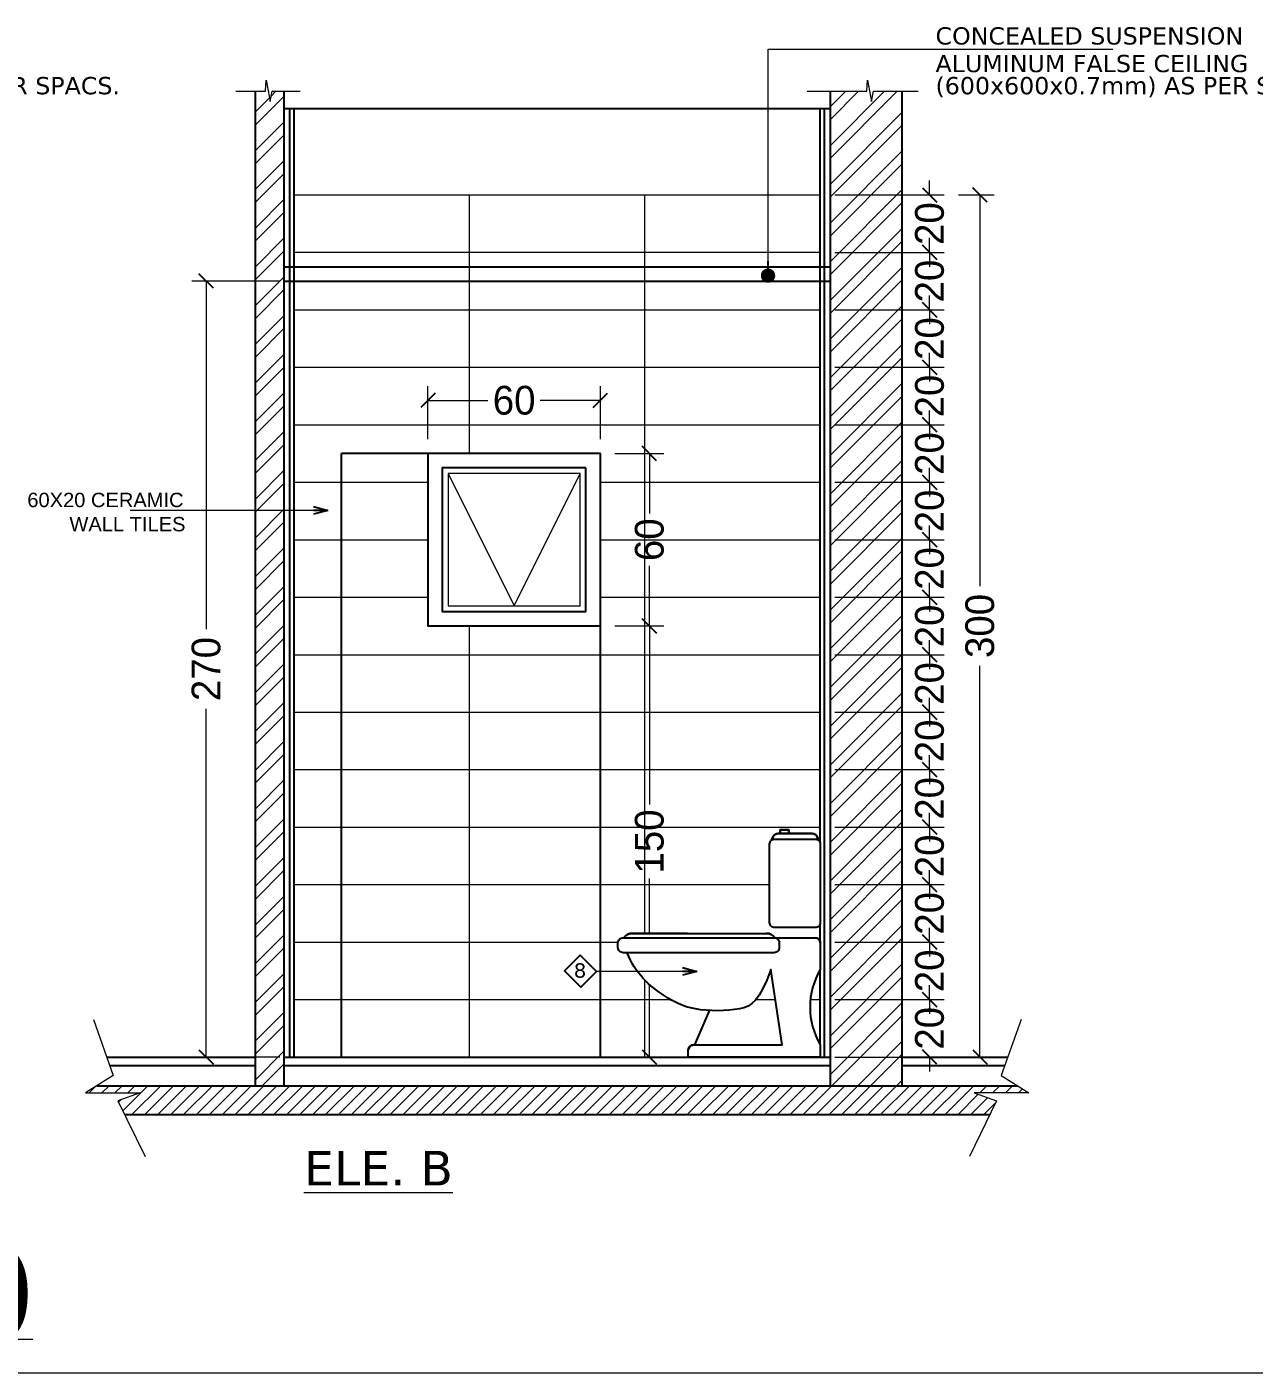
# Model space of a CAD drawing. Header units: centimetres. Extents: x 7997 to 116674, y 1017 to 13844.
# Drawn here: x 48613.1 to 49039.9, y 9764.1 to 10232.5 of the extents above; entities that cross this region are included whole.
import ezdxf
from ezdxf.enums import TextEntityAlignment as Align

# ---------------------------------------------------------------- set-up
doc = ezdxf.new("R2010")
doc.units = ezdxf.units.CM
doc.header["$LTSCALE"] = 200
doc.header["$PDMODE"] = 2
for name, color, linetype in [('A-DIM', 10, 'Continuous'), ('AFP-HATCH-TILES', 251, 'Continuous'), ('AFP-TOILET FIXTURE', 8, 'Continuous'), ('AFP-WALL  PLASTER', 8, 'Continuous'), ('COL', 1, 'Continuous'), ('DIM', 11, 'Continuous'), ('STEP', 7, 'Continuous'), ('WIN', 6, 'Continuous')]:
    doc.layers.add(name, color=color, linetype=linetype)
for name, color, linetype, lineweight in [('HAT', 8, 'Continuous', 9), ('TEXT', 6, 'Continuous', 18), ('TITLE', 7, 'Continuous', 20), ('WALL', 3, 'Continuous', 25)]:
    doc.layers.add(name, color=color, linetype=linetype, lineweight=lineweight)
doc.styles.add('sheet notes', font='verdana.ttf')
doc.styles.add('Style-Arial', font='arial.ttf')
doc.styles.add('T2', font='')
doc.styles.add('TT1', font='times.ttf', dxfattribs={"width": 0.8, "height": 40})
doc.styles.get('T2').set_extended_font_data('Elisia')
doc.dimstyles.new('NORMAL', dxfattribs={"dimtxt": 18, "dimasz": 5, "dimexe": 5, "dimexo": 5, "dimgap": 1, "dimtad": 0, "dimdec": 0, "dimdsep": 46, "dimtxsty": 'T2', "dimblk1": 'OBLIQUE', "dimblk2": 'OBLIQUE', "dimsah": 1, "dimcen": 0.09, "dimclrd": 4, "dimclre": 4, "dimclrt": 6, "dimadec": 0, "dimazin": 0, "dimtfac": 1, "dimtdec": 0, "dimtofl": 0, "dimtmove": 1, "dimatfit": 2, "dimldrblk": 'OPEN30', "dimfxl": 0, "dimtolj": 1, "dimtzin": 0, "dimlwd": 5, "dimlwe": 5, "dimarcsym": 0})
doc.dimstyles.new('NORMAL-1', dxfattribs={"dimtxt": 10, "dimasz": 5, "dimexe": 5, "dimexo": 5, "dimgap": 1, "dimtad": 0, "dimdec": 0, "dimdsep": 46, "dimtxsty": 'T2', "dimblk1": 'OBLIQUE', "dimblk2": 'OBLIQUE', "dimsah": 1, "dimcen": 0.09, "dimclrd": 4, "dimclre": 4, "dimclrt": 6, "dimadec": 0, "dimazin": 0, "dimtfac": 1, "dimtdec": 0, "dimtofl": 0, "dimtmove": 1, "dimatfit": 3, "dimldrblk": 'OPEN30', "dimfxl": 0, "dimtolj": 1, "dimtzin": 0, "dimlwd": 5, "dimlwe": 5, "dimarcsym": 0})

# ---------------------------------------------------------------- blocks, each defined once
blk = doc.blocks.new('_OBLIQUE')
at = {"color": 0, "linetype": 'ByBlock'}
blk.add_line((-0.5, -0.5), (0.5, 0.5), dxfattribs=at)
blk = doc.blocks.new('*D1226')
at = {"layer": 'Defpoints', "color": 0, "transparency": 16777216}
for p in [(48675.41, 10144.05), (48706.04, 10144.05), (48706.04, 9874.05, 0)]:
    blk.add_point(p, dxfattribs=at)
at = {"layer": 'DIM', "color": 4, "lineweight": 5, "transparency": 16777216}
for p, q in [((48701.04, 10144.05), (48670.41, 10144.05)), ((48675.41, 10144.05), (48675.41, 10022.91)), ((48675.41, 9874.05), (48675.41, 9995.2)), ((48701.04, 9874.05), (48670.41, 9874.05))]:
    blk.add_line(p, q, dxfattribs=at)
at = {"layer": 'DIM', "color": 4, "lineweight": 5, "transparency": 16777216, "xscale": 5, "yscale": 5, "zscale": 5}
for p, rotation in [((48675.41, 10144.05), 90), ((48675.41, 9874.05), 270)]:
    blk.add_blockref('_OBLIQUE', p, dxfattribs=dict(at, rotation=rotation))
at = {"layer": 'DIM', "color": 6, "transparency": 16777216, "insert": (48675.41, 10009.05), "char_height": 10, "attachment_point": 5, "rotation": 90, "style": 'T2'}
blk.add_mtext('\\A1;270', dxfattribs=at)
blk = doc.blocks.new('_Open30')
at = {"color": 0, "linetype": 'ByBlock', "lineweight": -2}
for p, q in [((-1, 0.268), (0, 0)), ((0, 0), (-1, -0.268)), ((0, 0), (-1, 0))]:
    blk.add_line(p, q, dxfattribs=at)
blk = doc.blocks.new('*D1228')
at = {"layer": 'Defpoints', "color": 0, "transparency": 16777216}
for p in [(48889.04, 9894.05, 0), (48927.08, 9894.05), (48889.04, 9874.05, 0)]:
    blk.add_point(p, dxfattribs=at)
at = {"layer": 'DIM', "color": 4, "lineweight": 5, "transparency": 16777216}
for p, q in [((48927.08, 9894.05), (48927.08, 9899.05)), ((48894.04, 9894.05), (48932.08, 9894.05)), ((48894.04, 9874.05), (48932.08, 9874.05)), ((48927.08, 9874.05), (48927.08, 9869.05))]:
    blk.add_line(p, q, dxfattribs=at)
at = {"layer": 'DIM', "color": 4, "lineweight": 5, "transparency": 16777216, "xscale": 5, "yscale": 5, "zscale": 5}
for p, rotation in [((48927.08, 9894.05), 270), ((48927.08, 9874.05), 90)]:
    blk.add_blockref('_OBLIQUE', p, dxfattribs=dict(at, rotation=rotation))
at = {"layer": 'DIM', "color": 6, "transparency": 16777216, "insert": (48927.08, 9884.05), "char_height": 10, "attachment_point": 5, "rotation": 90, "style": 'T2'}
blk.add_mtext('\\A1;20', dxfattribs=at)
blk = doc.blocks.new('*D1229')
at = {"layer": 'Defpoints', "color": 0, "transparency": 16777216}
for p in [(48889.04, 9914.05, 0), (48927.08, 9914.05), (48889.04, 9894.05, 0)]:
    blk.add_point(p, dxfattribs=at)
at = {"layer": 'DIM', "color": 4, "lineweight": 5, "transparency": 16777216}
for p, q in [((48927.08, 9914.05), (48927.08, 9919.05)), ((48894.04, 9914.05), (48932.08, 9914.05)), ((48894.04, 9894.05), (48932.08, 9894.05)), ((48927.08, 9894.05), (48927.08, 9889.05))]:
    blk.add_line(p, q, dxfattribs=at)
at = {"layer": 'DIM', "color": 4, "lineweight": 5, "transparency": 16777216, "xscale": 5, "yscale": 5, "zscale": 5}
for p, rotation in [((48927.08, 9914.05), 270), ((48927.08, 9894.05), 90)]:
    blk.add_blockref('_OBLIQUE', p, dxfattribs=dict(at, rotation=rotation))
at = {"layer": 'DIM', "color": 6, "transparency": 16777216, "insert": (48927.08, 9904.05), "char_height": 10, "attachment_point": 5, "rotation": 90, "style": 'T2'}
blk.add_mtext('\\A1;20', dxfattribs=at)
blk = doc.blocks.new('*D1230')
at = {"layer": 'Defpoints', "color": 0, "transparency": 16777216}
for p in [(48889.04, 9934.05, 0), (48927.08, 9934.05), (48889.04, 9914.05, 0)]:
    blk.add_point(p, dxfattribs=at)
at = {"layer": 'DIM', "color": 4, "lineweight": 5, "transparency": 16777216}
for p, q in [((48927.08, 9934.05), (48927.08, 9939.05)), ((48894.04, 9934.05), (48932.08, 9934.05)), ((48894.04, 9914.05), (48932.08, 9914.05)), ((48927.08, 9914.05), (48927.08, 9909.05))]:
    blk.add_line(p, q, dxfattribs=at)
at = {"layer": 'DIM', "color": 4, "lineweight": 5, "transparency": 16777216, "xscale": 5, "yscale": 5, "zscale": 5}
for p, rotation in [((48927.08, 9934.05), 270), ((48927.08, 9914.05), 90)]:
    blk.add_blockref('_OBLIQUE', p, dxfattribs=dict(at, rotation=rotation))
at = {"layer": 'DIM', "color": 6, "transparency": 16777216, "insert": (48927.08, 9924.05), "char_height": 10, "attachment_point": 5, "rotation": 90, "style": 'T2'}
blk.add_mtext('\\A1;20', dxfattribs=at)
blk = doc.blocks.new('*D1231')
at = {"layer": 'Defpoints', "color": 0, "transparency": 16777216}
for p in [(48889.04, 9954.05, 0), (48927.08, 9954.05), (48889.04, 9934.05, 0)]:
    blk.add_point(p, dxfattribs=at)
at = {"layer": 'DIM', "color": 4, "lineweight": 5, "transparency": 16777216}
for p, q in [((48927.08, 9954.05), (48927.08, 9959.05)), ((48894.04, 9954.05), (48932.08, 9954.05)), ((48894.04, 9934.05), (48932.08, 9934.05)), ((48927.08, 9934.05), (48927.08, 9929.05))]:
    blk.add_line(p, q, dxfattribs=at)
at = {"layer": 'DIM', "color": 4, "lineweight": 5, "transparency": 16777216, "xscale": 5, "yscale": 5, "zscale": 5}
for p, rotation in [((48927.08, 9954.05), 270), ((48927.08, 9934.05), 90)]:
    blk.add_blockref('_OBLIQUE', p, dxfattribs=dict(at, rotation=rotation))
at = {"layer": 'DIM', "color": 6, "transparency": 16777216, "insert": (48927.08, 9944.05), "char_height": 10, "attachment_point": 5, "rotation": 90, "style": 'T2'}
blk.add_mtext('\\A1;20', dxfattribs=at)
blk = doc.blocks.new('*D1232')
at = {"layer": 'Defpoints', "color": 0, "transparency": 16777216}
for p in [(48889.04, 9974.05, 0), (48927.08, 9974.05), (48889.04, 9954.05, 0)]:
    blk.add_point(p, dxfattribs=at)
at = {"layer": 'DIM', "color": 4, "lineweight": 5, "transparency": 16777216}
for p, q in [((48927.08, 9974.05), (48927.08, 9979.05)), ((48894.04, 9974.05), (48932.08, 9974.05)), ((48894.04, 9954.05), (48932.08, 9954.05)), ((48927.08, 9954.05), (48927.08, 9949.05))]:
    blk.add_line(p, q, dxfattribs=at)
at = {"layer": 'DIM', "color": 4, "lineweight": 5, "transparency": 16777216, "xscale": 5, "yscale": 5, "zscale": 5}
for p, rotation in [((48927.08, 9974.05), 270), ((48927.08, 9954.05), 90)]:
    blk.add_blockref('_OBLIQUE', p, dxfattribs=dict(at, rotation=rotation))
at = {"layer": 'DIM', "color": 6, "transparency": 16777216, "insert": (48927.08, 9964.05), "char_height": 10, "attachment_point": 5, "rotation": 90, "style": 'T2'}
blk.add_mtext('\\A1;20', dxfattribs=at)
blk = doc.blocks.new('*D1233')
at = {"layer": 'Defpoints', "color": 0, "transparency": 16777216}
for p in [(48889.04, 9994.05, 0), (48927.08, 9994.05), (48889.04, 9974.05, 0)]:
    blk.add_point(p, dxfattribs=at)
at = {"layer": 'DIM', "color": 4, "lineweight": 5, "transparency": 16777216}
for p, q in [((48927.08, 9994.05), (48927.08, 9999.05)), ((48894.04, 9994.05), (48932.08, 9994.05)), ((48894.04, 9974.05), (48932.08, 9974.05)), ((48927.08, 9974.05), (48927.08, 9969.05))]:
    blk.add_line(p, q, dxfattribs=at)
at = {"layer": 'DIM', "color": 4, "lineweight": 5, "transparency": 16777216, "xscale": 5, "yscale": 5, "zscale": 5}
for p, rotation in [((48927.08, 9994.05), 270), ((48927.08, 9974.05), 90)]:
    blk.add_blockref('_OBLIQUE', p, dxfattribs=dict(at, rotation=rotation))
at = {"layer": 'DIM', "color": 6, "transparency": 16777216, "insert": (48927.08, 9984.05), "char_height": 10, "attachment_point": 5, "rotation": 90, "style": 'T2'}
blk.add_mtext('\\A1;20', dxfattribs=at)
blk = doc.blocks.new('*D1199')
at = {"layer": 'Defpoints', "color": 0, "transparency": 16777216}
for p in [(48889.04, 10014.05, 0), (48927.08, 10014.05), (48889.04, 9994.05, 0)]:
    blk.add_point(p, dxfattribs=at)
at = {"layer": 'DIM', "color": 4, "lineweight": 5, "transparency": 16777216}
for p, q in [((48927.08, 10014.05), (48927.08, 10019.05)), ((48894.04, 10014.05), (48932.08, 10014.05)), ((48894.04, 9994.05), (48932.08, 9994.05)), ((48927.08, 9994.05), (48927.08, 9989.05))]:
    blk.add_line(p, q, dxfattribs=at)
at = {"layer": 'DIM', "color": 4, "lineweight": 5, "transparency": 16777216, "xscale": 5, "yscale": 5, "zscale": 5}
for p, rotation in [((48927.08, 10014.05), 270), ((48927.08, 9994.05), 90)]:
    blk.add_blockref('_OBLIQUE', p, dxfattribs=dict(at, rotation=rotation))
at = {"layer": 'DIM', "color": 6, "transparency": 16777216, "insert": (48927.08, 10004.05), "char_height": 10, "attachment_point": 5, "rotation": 90, "style": 'T2'}
blk.add_mtext('\\A1;20', dxfattribs=at)
blk = doc.blocks.new('*D1200')
at = {"layer": 'Defpoints', "color": 0, "transparency": 16777216}
for p in [(48889.04, 10034.05, 0), (48927.08, 10034.05), (48889.04, 10014.05, 0)]:
    blk.add_point(p, dxfattribs=at)
at = {"layer": 'DIM', "color": 4, "lineweight": 5, "transparency": 16777216}
for p, q in [((48927.08, 10034.05), (48927.08, 10039.05)), ((48894.04, 10034.05), (48932.08, 10034.05)), ((48894.04, 10014.05), (48932.08, 10014.05)), ((48927.08, 10014.05), (48927.08, 10009.05))]:
    blk.add_line(p, q, dxfattribs=at)
at = {"layer": 'DIM', "color": 4, "lineweight": 5, "transparency": 16777216, "xscale": 5, "yscale": 5, "zscale": 5}
for p, rotation in [((48927.08, 10034.05), 270), ((48927.08, 10014.05), 90)]:
    blk.add_blockref('_OBLIQUE', p, dxfattribs=dict(at, rotation=rotation))
at = {"layer": 'DIM', "color": 6, "transparency": 16777216, "insert": (48927.08, 10024.05), "char_height": 10, "attachment_point": 5, "rotation": 90, "style": 'T2'}
blk.add_mtext('\\A1;20', dxfattribs=at)
blk = doc.blocks.new('*D1201')
at = {"layer": 'Defpoints', "color": 0, "transparency": 16777216}
for p in [(48889.04, 10054.05, 0), (48927.08, 10054.05), (48889.04, 10034.05, 0)]:
    blk.add_point(p, dxfattribs=at)
at = {"layer": 'DIM', "color": 4, "lineweight": 5, "transparency": 16777216}
for p, q in [((48927.08, 10054.05), (48927.08, 10059.05)), ((48894.04, 10054.05), (48932.08, 10054.05)), ((48894.04, 10034.05), (48932.08, 10034.05)), ((48927.08, 10034.05), (48927.08, 10029.05))]:
    blk.add_line(p, q, dxfattribs=at)
at = {"layer": 'DIM', "color": 4, "lineweight": 5, "transparency": 16777216, "xscale": 5, "yscale": 5, "zscale": 5}
for p, rotation in [((48927.08, 10054.05), 270), ((48927.08, 10034.05), 90)]:
    blk.add_blockref('_OBLIQUE', p, dxfattribs=dict(at, rotation=rotation))
at = {"layer": 'DIM', "color": 6, "transparency": 16777216, "insert": (48927.08, 10044.05), "char_height": 10, "attachment_point": 5, "rotation": 90, "style": 'T2'}
blk.add_mtext('\\A1;20', dxfattribs=at)
blk = doc.blocks.new('*D1202')
at = {"layer": 'Defpoints', "color": 0, "transparency": 16777216}
for p in [(48889.04, 10074.05, 0), (48927.08, 10074.05), (48889.04, 10054.05, 0)]:
    blk.add_point(p, dxfattribs=at)
at = {"layer": 'DIM', "color": 4, "lineweight": 5, "transparency": 16777216}
for p, q in [((48927.08, 10074.05), (48927.08, 10079.05)), ((48894.04, 10074.05), (48932.08, 10074.05)), ((48894.04, 10054.05), (48932.08, 10054.05)), ((48927.08, 10054.05), (48927.08, 10049.05))]:
    blk.add_line(p, q, dxfattribs=at)
at = {"layer": 'DIM', "color": 4, "lineweight": 5, "transparency": 16777216, "xscale": 5, "yscale": 5, "zscale": 5}
for p, rotation in [((48927.08, 10074.05), 270), ((48927.08, 10054.05), 90)]:
    blk.add_blockref('_OBLIQUE', p, dxfattribs=dict(at, rotation=rotation))
at = {"layer": 'DIM', "color": 6, "transparency": 16777216, "insert": (48927.08, 10064.05), "char_height": 10, "attachment_point": 5, "rotation": 90, "style": 'T2'}
blk.add_mtext('\\A1;20', dxfattribs=at)
blk = doc.blocks.new('*D1203')
at = {"layer": 'Defpoints', "color": 0, "transparency": 16777216}
for p in [(48889.04, 10094.05, 0), (48927.08, 10094.05), (48889.04, 10074.05, 0)]:
    blk.add_point(p, dxfattribs=at)
at = {"layer": 'DIM', "color": 4, "lineweight": 5, "transparency": 16777216}
for p, q in [((48927.08, 10094.05), (48927.08, 10099.05)), ((48894.04, 10094.05), (48932.08, 10094.05)), ((48894.04, 10074.05), (48932.08, 10074.05)), ((48927.08, 10074.05), (48927.08, 10069.05))]:
    blk.add_line(p, q, dxfattribs=at)
at = {"layer": 'DIM', "color": 4, "lineweight": 5, "transparency": 16777216, "xscale": 5, "yscale": 5, "zscale": 5}
for p, rotation in [((48927.08, 10094.05), 270), ((48927.08, 10074.05), 90)]:
    blk.add_blockref('_OBLIQUE', p, dxfattribs=dict(at, rotation=rotation))
at = {"layer": 'DIM', "color": 6, "transparency": 16777216, "insert": (48927.08, 10084.05), "char_height": 10, "attachment_point": 5, "rotation": 90, "style": 'T2'}
blk.add_mtext('\\A1;20', dxfattribs=at)
blk = doc.blocks.new('*D1204')
at = {"layer": 'Defpoints', "color": 0, "transparency": 16777216}
for p in [(48889.04, 10114.05, 0), (48927.08, 10114.05), (48889.04, 10094.05, 0)]:
    blk.add_point(p, dxfattribs=at)
at = {"layer": 'DIM', "color": 4, "lineweight": 5, "transparency": 16777216}
for p, q in [((48927.08, 10114.05), (48927.08, 10119.05)), ((48894.04, 10114.05), (48932.08, 10114.05)), ((48894.04, 10094.05), (48932.08, 10094.05)), ((48927.08, 10094.05), (48927.08, 10089.05))]:
    blk.add_line(p, q, dxfattribs=at)
at = {"layer": 'DIM', "color": 4, "lineweight": 5, "transparency": 16777216, "xscale": 5, "yscale": 5, "zscale": 5}
for p, rotation in [((48927.08, 10114.05), 270), ((48927.08, 10094.05), 90)]:
    blk.add_blockref('_OBLIQUE', p, dxfattribs=dict(at, rotation=rotation))
at = {"layer": 'DIM', "color": 6, "transparency": 16777216, "insert": (48927.08, 10104.05), "char_height": 10, "attachment_point": 5, "rotation": 90, "style": 'T2'}
blk.add_mtext('\\A1;20', dxfattribs=at)
blk = doc.blocks.new('*D1205')
at = {"layer": 'Defpoints', "color": 0, "transparency": 16777216}
for p in [(48889.04, 10134.05, 0), (48927.08, 10134.05), (48889.04, 10114.05, 0)]:
    blk.add_point(p, dxfattribs=at)
at = {"layer": 'DIM', "color": 4, "lineweight": 5, "transparency": 16777216}
for p, q in [((48927.08, 10134.05), (48927.08, 10139.05)), ((48894.04, 10134.05), (48932.08, 10134.05)), ((48894.04, 10114.05), (48932.08, 10114.05)), ((48927.08, 10114.05), (48927.08, 10109.05))]:
    blk.add_line(p, q, dxfattribs=at)
at = {"layer": 'DIM', "color": 4, "lineweight": 5, "transparency": 16777216, "xscale": 5, "yscale": 5, "zscale": 5}
for p, rotation in [((48927.08, 10134.05), 270), ((48927.08, 10114.05), 90)]:
    blk.add_blockref('_OBLIQUE', p, dxfattribs=dict(at, rotation=rotation))
at = {"layer": 'DIM', "color": 6, "transparency": 16777216, "insert": (48927.08, 10124.05), "char_height": 10, "attachment_point": 5, "rotation": 90, "style": 'T2'}
blk.add_mtext('\\A1;20', dxfattribs=at)
blk = doc.blocks.new('*D1206')
at = {"layer": 'Defpoints', "color": 0, "transparency": 16777216}
for p in [(48889.04, 10154.05, 0), (48927.08, 10154.05), (48889.04, 10134.05, 0)]:
    blk.add_point(p, dxfattribs=at)
at = {"layer": 'DIM', "color": 4, "lineweight": 5, "transparency": 16777216}
for p, q in [((48927.08, 10154.05), (48927.08, 10159.05)), ((48894.04, 10154.05), (48932.08, 10154.05)), ((48894.04, 10134.05), (48932.08, 10134.05)), ((48927.08, 10134.05), (48927.08, 10129.05))]:
    blk.add_line(p, q, dxfattribs=at)
at = {"layer": 'DIM', "color": 4, "lineweight": 5, "transparency": 16777216, "xscale": 5, "yscale": 5, "zscale": 5}
for p, rotation in [((48927.08, 10154.05), 270), ((48927.08, 10134.05), 90)]:
    blk.add_blockref('_OBLIQUE', p, dxfattribs=dict(at, rotation=rotation))
at = {"layer": 'DIM', "color": 6, "transparency": 16777216, "insert": (48927.08, 10144.05), "char_height": 10, "attachment_point": 5, "rotation": 90, "style": 'T2'}
blk.add_mtext('\\A1;20', dxfattribs=at)
blk = doc.blocks.new('*D1207')
at = {"layer": 'Defpoints', "color": 0, "transparency": 16777216}
for p in [(48889.04, 10174.05, 0), (48927.08, 10174.05), (48889.04, 10154.05, 0)]:
    blk.add_point(p, dxfattribs=at)
at = {"layer": 'DIM', "color": 4, "lineweight": 5, "transparency": 16777216}
for p, q in [((48927.08, 10174.05), (48927.08, 10179.05)), ((48894.04, 10174.05), (48932.08, 10174.05)), ((48894.04, 10154.05), (48932.08, 10154.05)), ((48927.08, 10154.05), (48927.08, 10149.05))]:
    blk.add_line(p, q, dxfattribs=at)
at = {"layer": 'DIM', "color": 4, "lineweight": 5, "transparency": 16777216, "xscale": 5, "yscale": 5, "zscale": 5}
for p, rotation in [((48927.08, 10174.05), 270), ((48927.08, 10154.05), 90)]:
    blk.add_blockref('_OBLIQUE', p, dxfattribs=dict(at, rotation=rotation))
at = {"layer": 'DIM', "color": 6, "transparency": 16777216, "insert": (48927.08, 10164.05), "char_height": 10, "attachment_point": 5, "rotation": 90, "style": 'T2'}
blk.add_mtext('\\A1;20', dxfattribs=at)
blk = doc.blocks.new('*D1197')
at = {"layer": 'Defpoints', "color": 0, "transparency": 16777216}
for p in [(48932.08, 10174.05), (48932.08, 9874.05), (48944.57, 9874.05)]:
    blk.add_point(p, dxfattribs=at)
at = {"layer": 'DIM', "color": 4, "lineweight": 5, "transparency": 16777216}
for p, q in [((48937.08, 10174.05), (48949.57, 10174.05)), ((48944.57, 10174.05), (48944.57, 10037.91)), ((48944.57, 9874.05), (48944.57, 10010.2)), ((48937.08, 9874.05), (48949.57, 9874.05))]:
    blk.add_line(p, q, dxfattribs=at)
at = {"layer": 'DIM', "color": 4, "lineweight": 5, "transparency": 16777216, "xscale": 5, "yscale": 5, "zscale": 5}
for p, rotation in [((48944.57, 10174.05), 90), ((48944.57, 9874.05), 270)]:
    blk.add_blockref('_OBLIQUE', p, dxfattribs=dict(at, rotation=rotation))
at = {"layer": 'DIM', "color": 6, "transparency": 16777216, "insert": (48944.57, 10024.05), "char_height": 10, "attachment_point": 5, "rotation": 90, "style": 'T2'}
blk.add_mtext('\\A1;300', dxfattribs=at)
blk = doc.blocks.new('DOT')
at = {"color": 0, "linetype": 'ByBlock'}
blk.add_line((-0.5, 0), (-1, 0), dxfattribs=at)
at = {"color": 0, "linetype": 'ByBlock', "const_width": 0.5}
blk.add_lwpolyline([(-0.25, 0, 1), (0.25, 0, 1)], format="xyb", close=True, dxfattribs=at)
blk = doc.blocks.new('*D1208')
at = {"layer": 'Defpoints', "color": 0, "transparency": 16777216}
for p in [(48812.54, 10084.05), (48829.61, 10084.05), (48812.54, 10024.05)]:
    blk.add_point(p, dxfattribs=at)
at = {"layer": 'WALL', "color": 4, "lineweight": 5, "transparency": 16777216}
for p, q in [((48817.54, 10084.05), (48834.61, 10084.05)), ((48829.61, 10084.05), (48829.61, 10063.15)), ((48829.61, 10024.05), (48829.61, 10044.96)), ((48817.54, 10024.05), (48834.61, 10024.05))]:
    blk.add_line(p, q, dxfattribs=at)
at = {"layer": 'WALL', "color": 4, "lineweight": 5, "transparency": 16777216, "xscale": 5, "yscale": 5, "zscale": 5}
for p, rotation in [((48829.61, 10084.05), 90), ((48829.61, 10024.05), 270)]:
    blk.add_blockref('_OBLIQUE', p, dxfattribs=dict(at, rotation=rotation))
at = {"layer": 'WALL', "color": 6, "transparency": 16777216, "insert": (48829.61, 10054.05), "char_height": 10, "attachment_point": 5, "rotation": 90, "style": 'T2'}
blk.add_mtext('\\A1;60', dxfattribs=at)
blk = doc.blocks.new('*D1198')
at = {"layer": 'Defpoints', "color": 0, "transparency": 16777216}
for p in [(48812.54, 10024.05), (48812.54, 9874.05), (48829.61, 9874.05)]:
    blk.add_point(p, dxfattribs=at)
at = {"layer": 'WALL', "color": 4, "lineweight": 5, "transparency": 16777216}
for p, q in [((48817.54, 10024.05), (48834.61, 10024.05)), ((48829.61, 10024.05), (48829.61, 9961.96)), ((48829.61, 9874.05), (48829.61, 9936.15)), ((48817.54, 9874.05), (48834.61, 9874.05))]:
    blk.add_line(p, q, dxfattribs=at)
at = {"layer": 'WALL', "color": 4, "lineweight": 5, "transparency": 16777216, "xscale": 5, "yscale": 5, "zscale": 5}
for p, rotation in [((48829.61, 10024.05), 90), ((48829.61, 9874.05), 270)]:
    blk.add_blockref('_OBLIQUE', p, dxfattribs=dict(at, rotation=rotation))
at = {"layer": 'WALL', "color": 6, "transparency": 16777216, "insert": (48829.61, 9949.05), "char_height": 10, "attachment_point": 5, "rotation": 90, "style": 'T2'}
blk.add_mtext('\\A1;150', dxfattribs=at)
blk = doc.blocks.new('*D1209')
at = {"layer": 'Defpoints', "color": 0, "transparency": 16777216}
for p in [(48752.54, 10102.52), (48752.54, 10084.05), (48812.54, 10084.05)]:
    blk.add_point(p, dxfattribs=at)
at = {"layer": 'WALL', "color": 4, "lineweight": 5, "transparency": 16777216}
for p, q in [((48752.54, 10089.05), (48752.54, 10107.52)), ((48812.54, 10089.05), (48812.54, 10107.52)), ((48752.54, 10102.52), (48773.44, 10102.52)), ((48812.54, 10102.52), (48791.63, 10102.52))]:
    blk.add_line(p, q, dxfattribs=at)
at = {"layer": 'WALL', "color": 4, "lineweight": 5, "transparency": 16777216, "xscale": 5, "yscale": 5, "zscale": 5, "rotation": 180}
blk.add_blockref('_OBLIQUE', (48752.54, 10102.52), dxfattribs=at)
at = {"layer": 'WALL', "color": 4, "lineweight": 5, "transparency": 16777216, "xscale": 5, "yscale": 5, "zscale": 5}
blk.add_blockref('_OBLIQUE', (48812.54, 10102.52), dxfattribs=at)
at = {"layer": 'WALL', "color": 6, "transparency": 16777216, "insert": (48782.54, 10102.52), "char_height": 10, "attachment_point": 5, "style": 'T2'}
blk.add_mtext('\\A1;60', dxfattribs=at)
blk = doc.blocks.new('Xibetbp')
blk.add_wipeout([(0, 0), (0, 0), (0, 0), (0, 47.9), (-11.3, 69), (-15, 77.1), (-18.1, 84.1), (-23, 96.7), (-25.9, 105.1), (-28.6, 114.1), (-32.5, 128.5), (-35, 139.8), (-36.6, 149), (-38, 158.1), (-39.2, 168.9), (-40, 178.4), (-40.4, 188.2), (-40.6, 197), (-40.3, 209.4), (-39.8, 218.8), (-38.9, 227.9), (-36.9, 243.6), (-34.4, 257.1), (-30.5, 273.4), (-25.2, 290.9), (-22.3, 299.2), (-18.3, 309.3), (-15.1, 316.8), (-10.7, 326.3), (-5.7, 335.9), (-5.7, 335.9), (0, 346.1), (0, 451.1), (-0.3, 454.9), (-0.3, 454.9), (-1.2, 458), (-2.2, 460.2), (-3.6, 462.6), (-5.9, 465.3), (-8.8, 467.7), (-12.1, 469.5), (-16.1, 470.8), (-18.3, 471.1), (-20, 471.1), (-178.8, 471.1), (-181.1, 474.4), (-181.1, 474.4), (-183.9, 477.5), (-185.4, 478.9), (-188.4, 481.3), (-193.9, 484.6), (-196.6, 485.8), (-198.9, 486.7), (-201.8, 487.5), (-204.3, 488), (-205.8, 488.2), (-208.8, 488.4), (-210.6, 488.5), (-213.7, 488.3), (-745, 488.5), (-749.3, 488.2), (-751.9, 487.8), (-754.2, 487.3), (-757.3, 486.4), (-760.5, 485.2), (-761.7, 484.6), (-765.4, 482.5), (-768.5, 480.3), (-770.1, 479), (-772.6, 476.5), (-774.9, 473.9), (-776.8, 471.1), (-778, 471.1), (-779.3, 471.1), (-782.3, 470.9), (-784.2, 470.5), (-785.5, 470.1), (-787.4, 469.4), (-789.2, 468.5), (-791.2, 467.2), (-791.2, 467.2), (-793.4, 465.3), (-795.5, 462.8), (-796.3, 461.6), (-797.9, 458.4), (-797.9, 458.4), (-798.8, 455.6), (-798.8, 455.6), (-799.3, 451.1), (-799.3, 451.1), (-799.3, 432.3), (-799, 428.7), (-799, 428.7), (-797.7, 424.5), (-797.7, 424.5), (-795.7, 420.9), (-793.4, 418.1), (-793.4, 418.1), (-793.4, 418.1), (-788.3, 414.4), (-785.8, 413.3), (-782.4, 412.5), (-779.3, 412.3), (-779.3, 412.3), (-762.4, 412.3), (-759.5, 404.8), (-759.5, 404.8), (-756.6, 397.4), (-753.3, 390.3), (-750.1, 383.2), (-746.5, 376.5), (-743, 369.7), (-739.1, 363.3), (-739.1, 363.3), (-727.1, 344.5), (-713.9, 327.2), (-704.6, 316.3), (-694.9, 305.9), (-690, 300.8), (-679.8, 291.1), (-663.9, 277.4), (-658.5, 272.9), (-647.5, 264.3), (-630.3, 252), (-606.6, 236.2), (-588, 224.8), (-574.9, 217.6), (-560.9, 210.9), (-553.5, 207.8), (-538, 201.8), (-521.2, 196.6), (-493.6, 190.1), (-439.8, 183.9), (-428.5, 183.3), (-405.5, 182.8), (-382.7, 183.3), (-349.8, 186), (-310.6, 192.7), (-293.5, 198.2), (-277.8, 206.3), (-270.2, 211.1), (-255.6, 225.1), (-248.5, 234.8), (-234, 257.4), (-226.8, 270.3), (-219.2, 287.1), (-211.5, 303.8), (-203.4, 324.9), (-192.3, 326.6), (-195.2, 346), (-150, 47.9), (-501.3, 47.9), (-504.7, 47.6), (-507.9, 46.7), (-511.3, 45.1), (-515.4, 42), (-515.4, 42), (-520.2, 34.4), (-521.3, 27.9), (-521.3, 27.9), (-521.3, 0), (0, 0), (0, 47.9)]).dxf.layer = 'AFP-TOILET FIXTURE'
at = {"layer": 'AFP-TOILET FIXTURE'}
for p, q in [((-524.3, 488.3), (-741.1, 488.3)), ((-182.1, 471.1), (-20, 471.1)), ((0, 451.1), (0, 346.1)), ((-150, 47.9), (-195.2, 346)), ((-438.8, 182.5), (-497.5, 47.9)), ((-521.3, 0), (-521.3, 27.9)), ((0, 0), (-521.3, 0)), ((-501.3, 47.9), (-150, 47.9)), ((0, 47.9), (0, 0))]:
    blk.add_line(p, q, dxfattribs=at)
blk.add_lwpolyline([(-162.1, 451.1), (-162.1, 432.3, -0.414214), (-182.1, 412.3), (-779.3, 412.3, -0.414214), (-799.3, 432.3), (-799.3, 451.1, -0.414214), (-779.3, 471.1), (-182.1, 471.1, -0.414214)], format="xyb", close=True, dxfattribs=at)
blk.add_lwpolyline([(-195.2, 346), (-211.5, 303.8), (-226.8, 270.3), (-241.3, 244.5), (-255.6, 225.1), (-270.2, 211.1), (-285.4, 201.5), (-301.7, 194.9), (-319.5, 190.5), (-339.2, 187.2), (-360.4, 184.8), (-382.7, 183.3), (-405.5, 182.8), (-428.5, 183.3), (-451.1, 184.6), (-473, 186.9), (-493.6, 190.1), (-512.5, 194.2), (-530, 199), (-546, 204.7), (-560.9, 210.9), (-574.9, 217.6), (-588, 224.8), (-600.5, 232.3), (-612.7, 240.1), (-624.5, 248), (-636.1, 256), (-647.5, 264.3), (-658.5, 272.9), (-669.3, 281.8), (-679.8, 291.1), (-690, 300.8), (-699.8, 310.9), (-709.3, 321.6), (-718.4, 332.8), (-727.1, 344.5), (-735.3, 356.8), (-743, 369.7), (-750.1, 383.2), (-756.6, 397.4), (-762.4, 412.3)], dxfattribs=at)
for centre, radius, start, end in [((-745, 450.7), 37.8, 85.1553, 147.2586), ((-20, 451.1), 20, 0, 90), ((253.9, 197), 294.5, 149.5687, 210.4313), ((-501.3, 27.9), 20, 90, 180)]:
    blk.add_arc(centre, radius, start, end, dxfattribs=at)
blk.add_wipeout([(-180, 511.3), (-20, 511.3), (-17.1, 511.5), (-15.3, 511.9), (-11.6, 513.2), (-8.9, 514.7), (-8.9, 514.7), (-7.3, 515.8), (-5.9, 517.2), (-5.9, 517.2), (-4.5, 518.7), (-3.8, 519.6), (-2.8, 521.2), (-2.3, 522), (-1.6, 523.5), (-0.9, 525.4), (-0.4, 527.5), (-0.1, 529.2), (0, 531.3), (0, 841.3), (-0.3, 844.5), (-0.3, 844.5), (-1.5, 848.9), (-3, 851.9), (-5.7, 855.4), (-5.7, 855.4), (-5.7, 855.4), (-7.7, 860), (-9, 863), (-12.3, 870.7), (-12.3, 870.7), (-13.9, 873.7), (-15.9, 876.4), (-19.7, 879.6), (-19.7, 879.6), (-25.7, 882.3), (-30.7, 882.9), (-30.7, 882.9), (-124.7, 882.9), (-124.7, 898.2), (-158.9, 898.2), (-158.9, 882.9), (-167.6, 882.9), (-169.9, 882.8), (-173, 882.1), (-175.2, 881.4), (-176.7, 880.7), (-178.1, 879.9), (-179.8, 878.7), (-181.5, 877.2), (-183.1, 875.5), (-184.4, 873.7), (-185.5, 871.9), (-186.8, 869.1), (-188, 866.8), (-189.4, 864.1), (-189.4, 864.1), (-190.9, 861), (-185.5, 871.9), (-186.8, 869.2), (-188.1, 866.6), (-189.4, 864.1), (-191.1, 860.6), (-192.1, 858.5), (-193.3, 856.3), (-195.3, 854.1), (-195.3, 854.1), (-198.2, 849.5), (-198.2, 849.5), (-199.4, 846.1), (-199.8, 844), (-200, 841.3), (-200, 531.3), (-200, 531.3), (-199.8, 528.3), (-199.8, 528.3), (-198.6, 524.1), (-198.6, 524.1), (-197.2, 521.2), (-194.1, 517.2), (-194.1, 517.2), (-192.2, 515.4), (-190.9, 514.5), (-189.1, 513.5), (-186, 512.2), (-182.7, 511.5)]).dxf.layer = 'AFP-TOILET FIXTURE'
blk.add_line((-524.3, 488.3), (-213.7, 488.3), dxfattribs=at)
for points in [[(-200, 841.3, -0.214835), (-193.3, 856.3), (-185.5, 871.9, -0.283841), (-167.6, 882.9), (-158.9, 882.9), (-158.9, 898.2), (-124.7, 898.2), (-124.7, 882.9), (-30.7, 882.9, -0.300817), (-12.3, 870.7), (-5.7, 855.4, -0.196919), (0, 841.3), (0, 531.3, -0.414214), (-20, 511.3), (-180, 511.3, -0.414214), (-200, 531.3)], [(0, 841.3), (0, 531.3, -0.414214), (-20, 511.3), (-180, 511.3, -0.414214), (-200, 531.3), (-200, 841.3, -0.414214), (-180, 861.3), (-20, 861.3, -0.414214)], [(-524.3, 488.3), (-213.7, 488.3, -0.27781), (-178.8, 471.1), (-20, 471.1, -0.414214), (0, 451.1), (0, 346.1, 0.271987), (0, 47.9), (0, 0), (-521.3, 0), (-521.3, 27.9, -0.414214), (-501.3, 47.9), (-150, 47.9), (-195.2, 346), (-211.5, 303.8), (-226.8, 270.3), (-241.3, 244.5), (-255.6, 225.1), (-270.2, 211.1), (-285.4, 201.5), (-301.7, 194.9), (-319.5, 190.5), (-339.2, 187.2), (-360.4, 184.8), (-382.7, 183.3), (-405.5, 182.8), (-428.5, 183.3), (-451.1, 184.6), (-473, 186.9), (-493.6, 190.1), (-512.5, 194.2), (-530, 199), (-546, 204.7), (-560.9, 210.9), (-574.9, 217.6), (-588, 224.8), (-600.5, 232.3), (-612.7, 240.1), (-624.5, 248), (-636.1, 256), (-647.5, 264.3), (-658.5, 272.9), (-669.3, 281.8), (-679.8, 291.1), (-690, 300.8), (-699.8, 310.9), (-709.3, 321.6), (-718.4, 332.8), (-727.1, 344.5), (-735.3, 356.8), (-743, 369.7), (-750.1, 383.2), (-756.6, 397.4), (-762.4, 412.3), (-779.3, 412.3, -0.414214), (-799.3, 432.3), (-799.3, 451.1, -0.414214), (-779.3, 471.1), (-776.8, 471.1, -0.27781), (-741.8, 488.3)]]:
    blk.add_lwpolyline(points, format="xyb", close=True, dxfattribs=at)
blk.add_lwpolyline([(-5.7, 855.4), (-12.3, 870.7, 0.300817), (-30.7, 882.9), (-167.6, 882.9, 0.283841), (-185.5, 871.9), (-193.3, 856.3)], format="xyb", dxfattribs=at)
blk.add_lwpolyline([(-124.7, 882.9), (-124.7, 898.2), (-158.9, 898.2), (-158.9, 882.9)], close=True, dxfattribs=at)
blk.add_arc((-210.6, 450.7), 37.8, 32.7414, 94.8447, dxfattribs=at)

msp = doc.modelspace()

# ---------------------------------------------------------------- hatches: boundary and pattern name
at = {"layer": 'HAT'}
h = msp.add_hatch(dxfattribs=at)
h.set_pattern_fill('ANSI32', color=8)
h.set_pattern_definition([(45, (16734.199, -6614.702), (-6.735192, 6.735192), []), (45, (16738.689, -6614.702), (-6.735192, 6.735192), [])])
h.paths.add_polyline_path([(48702.5361, 10210.0755), (48698.3479, 10210.0755), (48697.6849, 10206.5144), (48696.2341, 10213.9265), (48696.034, 10210.1083), (48692.5361, 10210.1083), (48692.5361, 9864.0531), (48702.5361, 9864.0531)])
h = msp.add_hatch(dxfattribs=at)
h.set_pattern_fill('ANSI32', color=8)
h.set_pattern_definition([(45, (16784.199, -6614.702), (-6.735192, 6.735192), []), (45, (16788.689, -6614.702), (-6.735192, 6.735192), [])])
h.paths.add_polyline_path([(48917.5361, 10210.0755), (48907.5536, 10210.0755), (48906.8905, 10206.5144), (48906.1871, 10210.1083), (48892.5361, 10210.1083), (48892.5361, 9864.0531), (48917.5361, 9864.0531)])
h = msp.add_hatch(dxfattribs=at)
h.set_pattern_fill('ANSI31', color=8)
h.set_pattern_definition([(45, (16784.199, -6614.7015), (-2.24506403, 2.24506403), [])])
h.paths.add_polyline_path([(48948.0441, 9854.0531), (48950.3734, 9858.8391), (48942.6159, 9861.5743), (48961.5988, 9861.5743), (48957.6512, 9864.0531), (48637.4209, 9864.0531), (48633.4733, 9861.5743), (48652.4562, 9861.5743), (48644.6987, 9858.8391), (48647.028, 9854.0531)])

# ---------------------------------------------------------------- linework, layer by layer
at = {"layer": 'AFP-HATCH-TILES', "color": 251}
for p, q in [((48706.0361, 9874.0531, 0), (48706.0361, 10204.0531)), ((48889.0361, 9874.0531, 0), (48889.0361, 10204.0531))]:
    msp.add_line(p, q, dxfattribs=at)
at = {"layer": 'AFP-WALL  PLASTER'}
for p, q in [((48704.5361, 9874.0531, 0), (48704.5361, 10204.0531, 0)), ((48890.5361, 9874.0531, 0), (48890.5361, 10204.0531, 0))]:
    msp.add_line(p, q, dxfattribs=at)
at = {"layer": 'COL'}
for p, q in [((48637.4209, 9864.0531), (48957.6512, 9864.0531)), ((48647.028, 9854.0531), (48948.0441, 9854.0531))]:
    msp.add_line(p, q, dxfattribs=at)
at = {"layer": 'HAT'}
for p, q in [((48706.0361, 10174.0531, 0), (48889.0361, 10174.0531, 0)), ((48767.0361, 10084.0531), (48767.0361, 10174.0531)), ((48828.0361, 9874.0531, 0), (48828.0361, 10174.0531, 0)), ((48706.0361, 10154.0531, 0), (48889.0361, 10154.0531, 0)), ((48706.0361, 10134.0531, 0), (48889.0361, 10134.0531, 0)), ((48706.0361, 10114.0531, 0), (48889.0361, 10114.0531, 0)), ((48706.0361, 10094.0531, 0), (48889.0361, 10094.0531, 0)), ((48706.0361, 10074.0531, 0), (48752.5361, 10074.0531, 0)), ((48812.5361, 10074.0531, 0), (48889.0361, 10074.0531, 0)), ((48706.0361, 10054.0531, 0), (48752.5361, 10054.0531, 0)), ((48812.5361, 10054.0531, 0), (48889.0361, 10054.0531, 0)), ((48706.0361, 10034.0531, 0), (48752.5361, 10034.0531, 0)), ((48812.5361, 10034.0531, 0), (48889.0361, 10034.0531, 0)), ((48767.0361, 9874.0531), (48767.0361, 10024.0531)), ((48706.0361, 10014.0531, 0), (48889.0361, 10014.0531, 0)), ((48706.0361, 9994.0531, 0), (48889.0361, 9994.0531, 0)), ((48706.0361, 9974.0531, 0), (48889.0361, 9974.0531, 0)), ((48706.0361, 9954.0531, 0), (48889.0361, 9954.0531, 0)), ((48706.0361, 9934.0531, 0), (48889.0361, 9934.0531, 0)), ((48706.0361, 9914.0531, 0), (48889.0361, 9914.0531, 0)), ((48706.0361, 9894.0531, 0), (48889.0361, 9894.0531, 0)), ((49210.6693, 9764.0841), (46694.4457, 9764.0841))]:
    msp.add_line(p, q, dxfattribs=at)
for points in [[(48685.7019, 10210.1083), (48696.034, 10210.1083), (48696.2341, 10213.9265), (48697.6849, 10206.5144), (48698.3479, 10210.0755), (48708.1304, 10210.0755)], [(48884.4785, 10210.1083), (48905.2397, 10210.1083), (48905.4397, 10213.9265), (48906.8905, 10206.5144), (48907.5536, 10210.0755), (48923.1304, 10210.0755)], [(48759.5361, 10077.0531), (48782.5361, 10031.0531), (48805.5361, 10077.0531)], [(48636.1597, 9887.1545), (48643.056, 9867.5916), (48633.4733, 9861.5743), (48652.4562, 9861.5743), (48644.6987, 9858.8391), (48654.1351, 9839.4502)], [(48958.9125, 9887.1545), (48952.0161, 9867.5916), (48961.5988, 9861.5743), (48942.6159, 9861.5743), (48950.3734, 9858.8391), (48940.937, 9839.4502)]]:
    msp.add_lwpolyline(points, dxfattribs=at)
msp.add_lwpolyline([(48805.5361, 10077.0531), (48759.5361, 10077.0531), (48759.5361, 10031.0531), (48805.5361, 10031.0531)], close=True, dxfattribs=at)
at = {"layer": 'STEP'}
for p, q in [((48702.5361, 10204.0531), (48892.5361, 10204.0531)), ((48702.5361, 10149.0531), (48892.5361, 10149.0531)), ((48702.5361, 10144.0531), (48892.5361, 10144.0531)), ((48640.7782, 9874.0531), (48692.5361, 9874.0531)), ((48702.5361, 9874.0531), (48892.5361, 9874.0531)), ((48917.5361, 9874.0531), (48954.294, 9874.0531)), ((48641.8358, 9871.0531), (48692.5361, 9871.0531)), ((48702.5361, 9871.0531), (48892.5361, 9871.0531)), ((48917.5361, 9871.0531), (48953.2364, 9871.0531))]:
    msp.add_line(p, q, dxfattribs=at)
at = {"layer": 'WALL'}
for p, q in [((48692.5361, 9864.0531), (48692.5361, 10210.1083)), ((48702.5361, 9864.0531), (48702.5361, 10210.0755)), ((48892.5361, 9864.0531), (48892.5361, 10210.1083)), ((48917.5361, 9864.0531), (48917.5361, 10210.0755)), ((48722.5361, 9874.0531), (48722.5361, 10084.0531)), ((48812.5361, 10084.0531), (48722.5361, 10084.0531)), ((48812.5361, 9874.0531), (48812.5361, 10084.0531))]:
    msp.add_line(p, q, dxfattribs=at)
at = {"layer": 'WALL', "elevation": 0}
msp.add_lwpolyline([(48800.0609, 9904.0864), (48805.5141, 9909.5396), (48811.2047, 9903.8491), (48805.7515, 9898.3958)], close=True, dxfattribs=at)
at = {"layer": 'WIN'}
for points in [[(48812.5361, 10084.0531), (48752.5361, 10084.0531), (48752.5361, 10024.0531), (48812.5361, 10024.0531)], [(48807.5361, 10079.0531), (48757.5361, 10079.0531), (48757.5361, 10029.0531), (48807.5361, 10029.0531)]]:
    msp.add_lwpolyline(points, close=True, dxfattribs=at)

# ---------------------------------------------------------------- texts
at = {"layer": 'TEXT'}
for s, height, style, p in [('CONCEALED SUSPENSION', 6.013696, 'sheet notes', (48929.1211, 10226.3609)), ('ALUMINUM FALSE CEILING', 6.013696, 'sheet notes', (48929.1211, 10216.742)), ('(600x600x0.7mm) AS PER SPACS.', 6.013696, 'sheet notes', (48504.4107, 10209.0455)), ('(600x600x0.7mm) AS PER SPACS.', 6.013696, 'sheet notes', (48929.1211, 10209.0455)), ('60X20 CERAMIC', 5, 'Style-Arial', (48613.1974, 10065.3912, 0)), (' WALL TILES', 5, 'Style-Arial', (48625.9038, 10056.9726, 0)), ('8', 5, 'sheet notes', (48803.2863, 9901.6605, 0)), ('%%UELE. B', 12.02739, 'sheet notes', (48709.4067, 9829.3641))]:
    msp.add_text(s, height=height, dxfattribs=dict(at, style=style)).set_placement(p)
at = {"layer": 'TITLE', "style": 'TT1'}
msp.add_text('%%UBATH ROOM DETAIL-02 (PART A)', height=28, dxfattribs=at).set_placement((48285.0714, 9791.7701), align=Align.MIDDLE)

# ---------------------------------------------------------------- dimensions: what is measured, and where the dimension line sits
at = {"layer": 'DIM'}
for base, p1, p2, picture, middle in [((48927.0847, 10174.0531), (48889.0361, 10154.0531, 0), (48889.0361, 10174.0531, 0), '*D1207', (48927.0847, 10164.0531)), ((48944.5719, 9874.0531), (48932.0847, 10174.0531), (48932.0847, 9874.0531), '*D1197', (48944.5719, 10024.0531)), ((48927.0847, 10154.0531), (48889.0361, 10134.0531, 0), (48889.0361, 10154.0531, 0), '*D1206', (48927.0847, 10144.0531)), ((48675.4124, 10144.0531), (48706.0361, 9874.0531, 0), (48706.0361, 10144.0531), '*D1226', (48675.4124, 10009.0531)), ((48927.0847, 10134.0531), (48889.0361, 10114.0531, 0), (48889.0361, 10134.0531, 0), '*D1205', (48927.0847, 10124.0531)), ((48927.0847, 10114.0531), (48889.0361, 10094.0531, 0), (48889.0361, 10114.0531, 0), '*D1204', (48927.0847, 10104.0531)), ((48927.0847, 10094.0531), (48889.0361, 10074.0531, 0), (48889.0361, 10094.0531, 0), '*D1203', (48927.0847, 10084.0531)), ((48927.0847, 10074.0531), (48889.0361, 10054.0531, 0), (48889.0361, 10074.0531, 0), '*D1202', (48927.0847, 10064.0531)), ((48927.0847, 10054.0531), (48889.0361, 10034.0531, 0), (48889.0361, 10054.0531, 0), '*D1201', (48927.0847, 10044.0531)), ((48927.0847, 10034.0531), (48889.0361, 10014.0531, 0), (48889.0361, 10034.0531, 0), '*D1200', (48927.0847, 10024.0531)), ((48927.0847, 10014.0531), (48889.0361, 9994.0531, 0), (48889.0361, 10014.0531, 0), '*D1199', (48927.0847, 10004.0531)), ((48927.0847, 9994.0531), (48889.0361, 9974.0531, 0), (48889.0361, 9994.0531, 0), '*D1233', (48927.0847, 9984.0531)), ((48927.0847, 9974.0531), (48889.0361, 9954.0531, 0), (48889.0361, 9974.0531, 0), '*D1232', (48927.0847, 9964.0531)), ((48927.0847, 9954.0531), (48889.0361, 9934.0531, 0), (48889.0361, 9954.0531, 0), '*D1231', (48927.0847, 9944.0531)), ((48927.0847, 9934.0531), (48889.0361, 9914.0531, 0), (48889.0361, 9934.0531, 0), '*D1230', (48927.0847, 9924.0531)), ((48927.0847, 9914.0531), (48889.0361, 9894.0531, 0), (48889.0361, 9914.0531, 0), '*D1229', (48927.0847, 9904.0531)), ((48927.0847, 9894.0531), (48889.0361, 9874.0531, 0), (48889.0361, 9894.0531, 0), '*D1228', (48927.0847, 9884.0531))]:
    dim = msp.add_linear_dim(base=base, p1=p1, p2=p2, angle=90, dimstyle='NORMAL-1', dxfattribs=at)
    dim.commit()
    dim.dimension.update_dxf_attribs({"geometry": picture, "text_midpoint": middle})
at = {"layer": 'WALL'}
dim = msp.add_linear_dim(base=(48752.5361, 10102.5246), p1=(48812.5361, 10084.0531), p2=(48752.5361, 10084.0531), dimstyle='NORMAL-1', dxfattribs=at)
dim.commit()
dim.dimension.update_dxf_attribs({"geometry": '*D1209', "text_midpoint": (48782.5361, 10102.5246)})
for base, p2, picture, middle in [((48829.6094, 10084.0531), (48812.5361, 10084.0531), '*D1208', (48829.6094, 10054.0531)), ((48829.6094, 9874.0531), (48812.5361, 9874.0531), '*D1198', (48829.6094, 9949.0531))]:
    dim = msp.add_linear_dim(base=base, p1=(48812.5361, 10024.0531), p2=p2, angle=90, dimstyle='NORMAL-1', dxfattribs=at)
    dim.commit()
    dim.dimension.update_dxf_attribs({"geometry": picture, "text_midpoint": middle})

# ---------------------------------------------------------------- leaders
at = {"layer": 'A-DIM'}
msp.add_leader([(48717.7474, 10064.2709, 0), (48649.0138, 10064.2709, 0)], dimstyle='NORMAL-1', override={"dimgap": 1, "dimtad": 0}, dxfattribs=at)
at = {"layer": 'DIM'}
msp.add_leader([(48870.8551, 10145.9461), (48870.8551, 10224.7067), (48990.7517, 10224.7067)], dimstyle='NORMAL', override={"dimldrblk": 'Dot', "dimfxl": 6, "dimfxlon": 1}, dxfattribs=at)

# ---------------------------------------------------------------- next in the draw order: block references
at = {"layer": 'AFP-TOILET FIXTURE', "xscale": 0.08805794010404498, "yscale": 0.08805794010404498, "zscale": 0.08805794010404498}
msp.add_blockref('Xibetbp', (48889.0361, 9874.0531, 0), dxfattribs=at)

# ---------------------------------------------------------------- next in the draw order: leaders
at = {"layer": 'A-DIM'}
msp.add_leader([(48846.1398, 9903.8491, 0), (48811.2047, 9903.8491, 0)], dimstyle='NORMAL-1', override={"dimgap": 1, "dimtad": 0}, dxfattribs=at)

doc.saveas('drawing.dxf')
